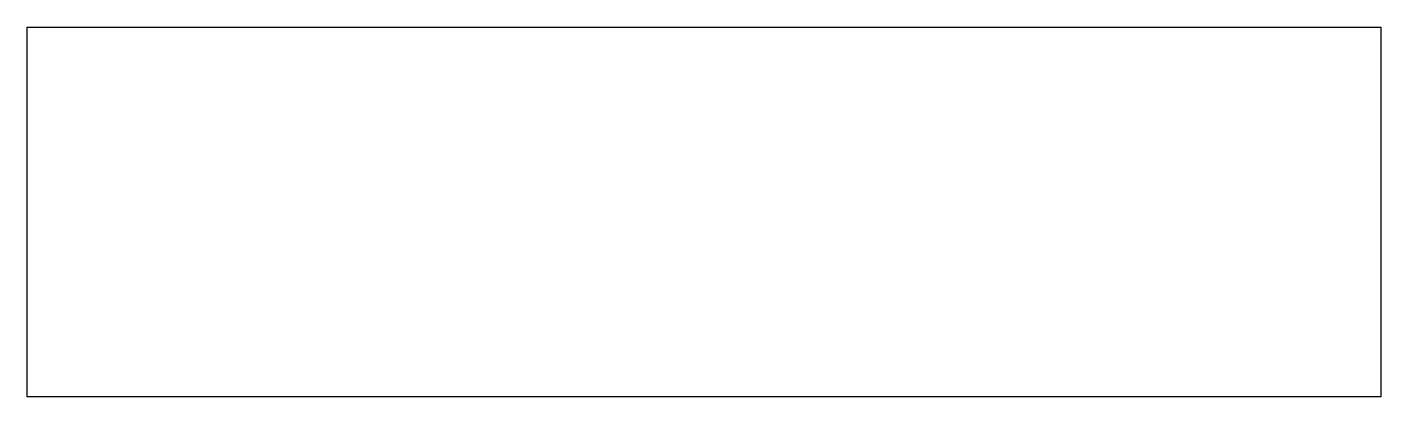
# Model space of a CAD drawing. Header units: millimetres. Extents: x 0 to 1153, y 0 to 315.
import ezdxf

# ---------------------------------------------------------------- set-up
doc = ezdxf.new("R2010")
doc.units = ezdxf.units.MM

msp = doc.modelspace()

# ---------------------------------------------------------------- linework, layer by layer
at = {"color": 7, "linetype": 'Continuous'}
for p, q in [((0, 315), (1152.7, 315)), ((0, 0), (0, 315)), ((1152.7, 315), (1152.7, 0)), ((1152.7, 0), (0, 0))]:
    msp.add_line(p, q, dxfattribs=at)

doc.saveas('drawing.dxf')
